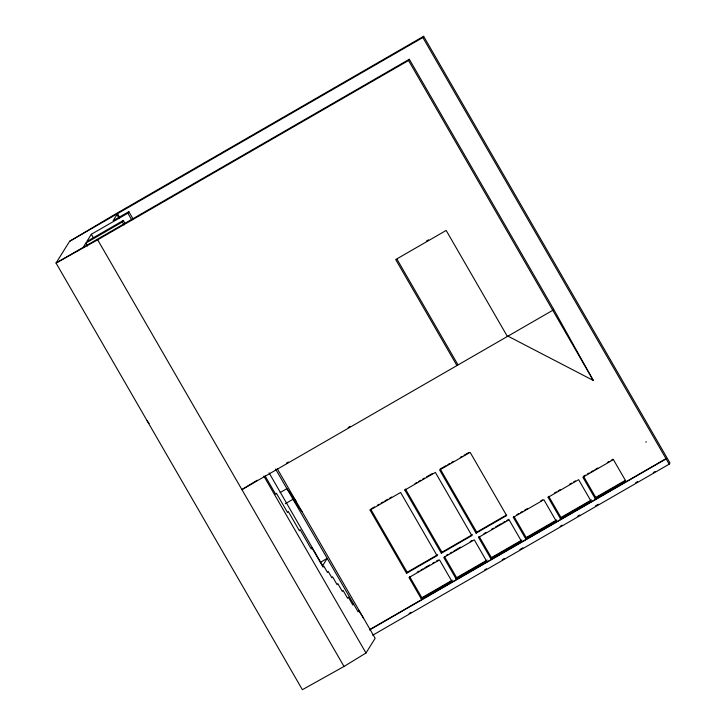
<?xml version="1.0" encoding="UTF-8"?>
<svg xmlns="http://www.w3.org/2000/svg" width="726" height="726" viewBox="0 0 726 726"><rect width="100%" height="100%" fill="white"/><g stroke="black" fill="none" stroke-linecap="round" stroke-linejoin="round"><path stroke-width="1.09" d="M372.674 635.232L669.181 464.186L669.953 462.952L423.63 36.3L112.766 215.622L69.587 241.322L56.047 263.048L302.37 689.7L344.015 666.468L365.986 653.001L375.16 638.29L277.268 468.742M83.145 247.412L85.849 243.074L122.367 222.011L123.338 220.45L125.035 223.39M133.366 219.497L128.829 211.638L127.858 213.199L91.34 234.262L86.821 241.513L123.338 220.45M409.319 59.26L56.047 263.048L97.683 239.816L408.547 60.494L409.319 59.26L553.539 309.058L593.269 380.442L507.946 336.147M69.587 241.322L422.859 37.534L423.63 36.3M370.06 510.097L370.677 509.117L407.159 572.306L406.542 573.295L370.06 510.097L400.598 492.482L437.079 555.68L406.542 573.295M404.836 490.041L405.453 489.052L441.934 552.241L441.317 553.23L404.836 490.041L435.373 472.426L471.855 535.616L441.317 553.23M353.544 603.932L352.854 605.039L348.298 597.144L347.6 598.251L343.044 590.347L342.354 591.463L337.79 583.559L337.1 584.675L332.535 576.771L331.9 577.805L328.179 571.362L327.49 572.478L323.778 566.035L323.079 567.151L311.935 547.84L311.245 548.947L300.092 529.644L299.402 530.751L288.258 511.44L287.56 512.556L276.415 493.244L275.726 494.352L265.135 476.002M553.539 309.058L552.767 310.292L241.912 489.614L257.195 480.249M363.59 618.253L358.798 610.72L358.109 611.827L275.599 469.096M421.234 598.741L451.772 581.127L439.529 559.918L408.992 577.533L421.234 598.741L421.851 597.752L452.38 580.138M476.093 533.174L506.63 515.56L470.149 452.362L439.611 469.976L476.093 533.174L476.71 532.185L506.285 515.124M478.543 537.412L479.16 536.423L491.402 557.632L490.785 558.621L478.543 537.412L509.08 519.798L521.322 541.006L490.785 558.621M456.01 578.676L486.547 561.062L474.305 539.863L443.767 557.477L456.01 578.676L456.627 577.687L487.164 560.082M513.318 517.348L513.935 516.367L526.178 537.567L525.56 538.556L513.318 517.348L543.856 499.733L556.098 520.941L525.56 538.556M548.094 497.292L548.711 496.303L560.953 517.511L560.336 518.5L548.094 497.292L578.631 479.677L590.873 500.886L560.336 518.5M595.111 498.435L625.649 480.821L613.406 459.612L582.869 477.227L595.111 498.435L595.728 497.446L625.304 480.385M128.829 211.638L113.138 220.695L117.512 213.68L119.772 217.591M426.561 240.968L428.503 239.843M286.416 463.152L288.376 462.017M348.135 427.55L350.095 426.416M280.145 492.555L286.897 488.662L295.927 501.058M285.3 503.708L293.014 499.261L302.043 511.667M371.63 508.563L374.489 506.911M377.357 505.26L379.262 504.162M381.168 503.054L383.083 501.956M384.989 500.858L387.847 499.207M389.762 498.109L391.668 497.001M414.991 483.552L416.896 482.445M418.811 481.347L420.717 480.249M422.623 479.142L424.538 478.044M426.443 476.946L432.17 473.642M445.955 465.693L440.228 468.996L476.71 532.185M447.86 464.586L449.766 463.487M451.672 462.389L453.587 461.282M460.266 457.434L462.172 456.336M464.077 455.229L468.851 452.48M320.42 562.314L327.172 558.421L322.653 565.672L269.083 472.88M407.159 572.306L437.696 554.691M441.934 552.241L472.472 534.626M417.241 572.142L419.147 571.044M421.053 569.937L422.968 568.839M424.873 567.741L429.647 564.991M432.505 563.34L434.42 562.233M436.326 561.134L438.232 560.036M446.29 555.381L448.196 554.283M450.111 553.185L452.017 552.087M453.922 550.98L460.602 547.132M470.149 541.623L472.054 540.525M483.924 533.674L485.839 532.575M491.566 529.272L493.471 528.165M495.377 527.067L501.103 523.764M503.009 522.666L504.924 521.567M506.83 520.46L508.735 519.362M516.794 514.716L518.709 513.609M520.615 512.511L522.52 511.413M524.426 510.305L527.294 508.663M540.652 500.949L542.558 499.851M554.437 492.999L556.343 491.901M558.249 490.803L560.163 489.696M569.701 484.197L571.607 483.089M573.522 481.991L575.428 480.893M585.392 475.14L583.486 476.247L595.728 497.446M587.298 474.042L589.213 472.944M591.118 471.836L593.024 470.738M594.939 469.64L597.797 467.989M607.344 462.48L609.25 461.382M611.156 460.284L613.062 459.177M645.75 442.152L646.394 441.78M491.402 557.632L521.94 540.017M526.178 537.567L556.715 519.952M560.953 517.511L591.49 499.896M369.489 629.714L666.005 458.669M369.616 629.932L666.123 458.886M409.101 613.425L411.07 612.299M484.614 569.865L486.574 568.739M502.265 559.682L504.225 558.557M519.916 549.5L522.856 547.803M560.127 526.314L562.087 525.179M577.778 516.132L579.738 514.997M595.429 505.949L598.369 504.252M635.631 482.754L637.591 481.619M653.282 472.572L655.242 471.437M147.133 420.817L149.084 423.494M422.859 37.534L669.181 464.186M408.547 60.494L593.269 380.442M507.392 336.465L446.172 230.441L395.706 259.554L456.926 365.577L457.689 364.352L397.031 259.282M444.385 556.488L456.627 577.687M409.609 576.544L421.851 597.752M127.858 213.199L131.796 220.023M122.367 222.011L124.055 224.942M116.968 214.551L119.227 218.481M263.883 476.147L365.986 653.001M97.683 239.816L344.015 666.468M91.34 234.262L93.59 238.164M85.849 243.074L87.547 246.005"/></g></svg>
